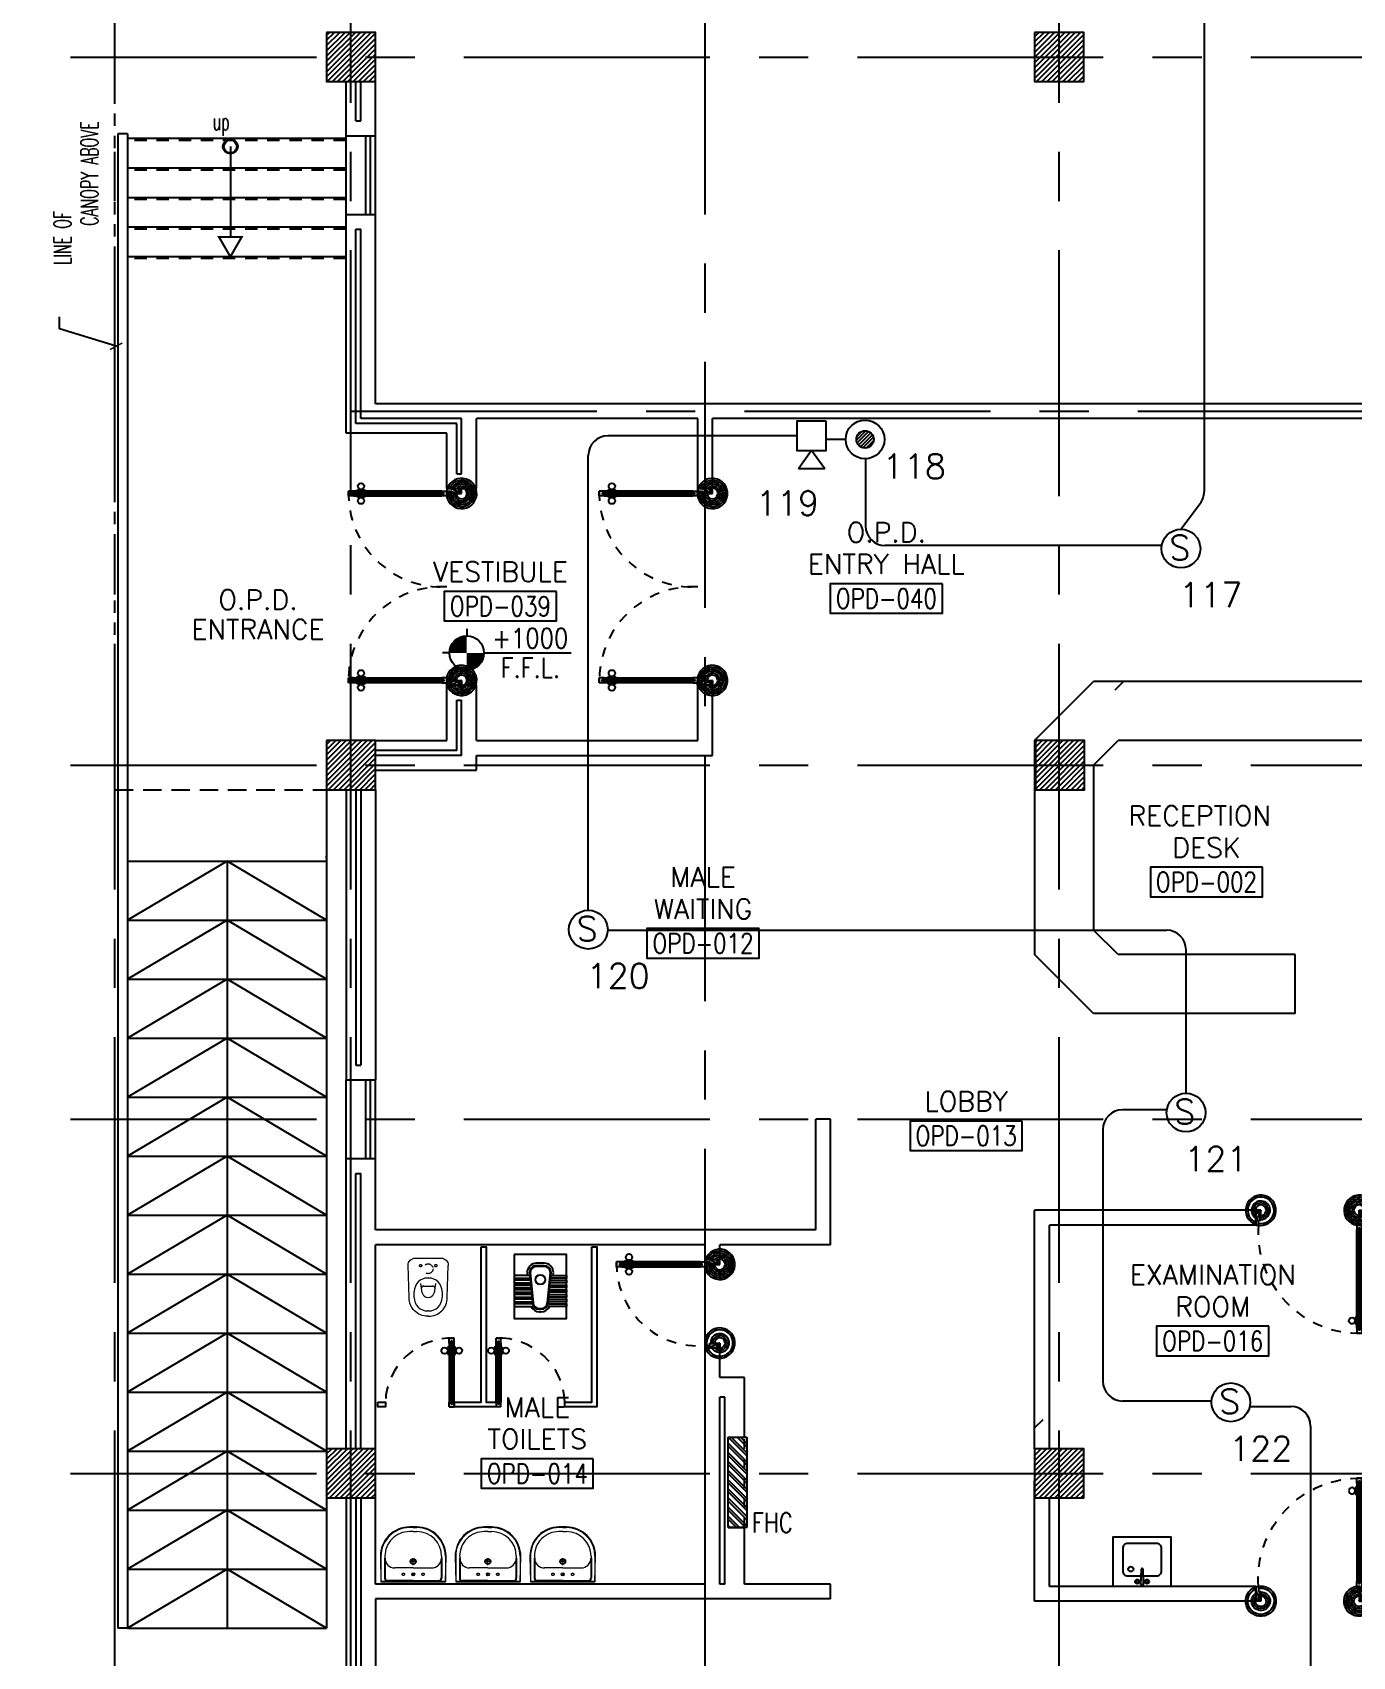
# Model space of a CAD drawing. Extents: x -0.4 to 91.7, y -13.9 to 77.4.
# Drawn here: x 7.96 to 21.38, y 10.39 to 26.9 of the extents above; entities that cross this region are included whole.
import ezdxf
from ezdxf.enums import TextEntityAlignment as Align

# ---------------------------------------------------------------- set-up
doc = ezdxf.new("R2010")
doc.units = 0
doc.header["$MEASUREMENT"] = 0
doc.header["$PDMODE"] = 3
doc.header["$PDSIZE"] = 0.1
for name, pattern in [('CENTERX2', [4, 2.5, -0.5, 0.5, -0.5]), ('DASHED', [0.75, 0.5, -0.25]), ('HIDDEN', [0.375, 0.25, -0.125]), ('HIDDEN2', [0.1875, 0.125, -0.0625])]:
    doc.linetypes.add(name, pattern=pattern)
doc.layers.get('0').update_dxf_attribs({"color": 11, "linetype": 'CONTINUOUS'})
doc.layers.get('DEFPOINTS').update_dxf_attribs({"color": 11, "linetype": 'CONTINUOUS'})
for name, color, linetype in [('A-JEERI', 11, 'CONTINUOUS'), ('AX-DIM', 11, 'CONTINUOUS'), ('AXES', 11, 'CENTERX2'), ('CANOPY-LN', 11, 'CONTINUOUS'), ('COL', 11, 'CONTINUOUS'), ('COUNTER', 11, 'CONTINUOUS'), ('DOOR', 11, 'CONTINUOUS'), ('E-FIRE', 4, 'CONTINUOUS'), ('E-WIRE', 4, 'CONTINUOUS'), ('FHC', 11, 'CONTINUOUS'), ('FIX', 11, 'CONTINUOUS'), ('Handrail', 11, 'CONTINUOUS'), ('HAT', 11, 'CONTINUOUS'), ('INSUL', 11, 'CONTINUOUS'), ('LEV-PL', 11, 'CONTINUOUS'), ('ME-FIX', 11, 'CONTINUOUS'), ('PART', 11, 'CONTINUOUS'), ('Ramb', 11, 'CONTINUOUS'), ('RM-BOX', 11, 'CONTINUOUS'), ('RM-NAME', 11, 'CONTINUOUS'), ('RM-NO', 11, 'CONTINUOUS'), ('STR', 11, 'CONTINUOUS'), ('WALL', 11, 'CONTINUOUS'), ('WIN', 11, 'CONTINUOUS')]:
    doc.layers.add(name, color=color, linetype=linetype)
doc.styles.add('ROMANS', font='ROMANS.shx', dxfattribs={"width": 0.6})
doc.styles.add('S', font='ROMANS.SHX')
doc.dimstyles.new('STANDARD in', dxfattribs={"dimtxt": 0.2, "dimasz": 0.1, "dimexe": 0.07, "dimexo": 0.05, "dimgap": 0.1, "dimtad": 1, "dimdec": 0, "dimlfac": 1000, "dimzin": 0, "dimdsep": 46, "dimtxsty": 'ROMANS', "dimblk": 'ARCHTICK', "dimcen": 0.05, "dimdle": 0.05, "dimclrd": 7, "dimclre": 7, "dimclrt": 2, "dimadec": 0, "dimazin": 0, "dimtfac": 1, "dimtdec": 0, "dimtmove": 2, "dimatfit": 3, "dimldrblk": 'ARCHTICK', "dimfxl": 0, "dimtolj": 1, "dimtzin": 0, "dimarcsym": 0})

# ---------------------------------------------------------------- blocks, each defined once
blk = doc.blocks.new('_ARCHTICK')
at = {"color": 0, "linetype": 'ByBlock', "const_width": 0.15}
blk.add_lwpolyline([(-0.5, -0.5), (0.5, 0.5)], dxfattribs=at)
blk = doc.blocks.new('*D178')
at = {"layer": 'AX-DIM', "color": 7, "lineweight": -2}
for p, q in [((10.901, 64.12), (0.98, 64.12)), ((1.05, 4.75), (1.05, 64.17)), ((10.901, 4.8), (0.98, 4.8))]:
    blk.add_line(p, q, dxfattribs=at)
at = {"layer": 'DEFPOINTS', "color": 0}
for p in [(1.05, 64.12), (10.951, 64.12), (10.951, 4.8)]:
    blk.add_point(p, dxfattribs=at)
at = {"layer": 'AX-DIM', "color": 7, "lineweight": -2, "xscale": 0.1, "yscale": 0.1, "zscale": 0.1}
for p, rotation in [((1.05, 64.12), 90), ((1.05, 4.8), 270)]:
    blk.add_blockref('_ARCHTICK', p, dxfattribs=dict(at, rotation=rotation))
at = {"layer": 'AX-DIM', "color": 2, "insert": (0.85, 34.46), "char_height": 0.2, "attachment_point": 5, "rotation": 90, "style": 'ROMANS'}
blk.add_mtext('\\A1;59320', dxfattribs=at)
blk = doc.blocks.new('A$C74DC60CF')
at = {"layer": 'DOOR', "color": 0, "linetype": 'ByBlock'}
for p, q in [((74, 1078), (74, 1168)), ((81, 1168), (74, 1168)), ((81, 1200), (81, 1250)), ((131, 1250), (81, 1250)), ((81, 1250), (131, 1250)), ((81, 1200), (98, 1200)), ((98, 1200), (98, 1220)), ((98, 1220), (114, 1220)), ((114, 1200), (114, 1220)), ((114, 1200), (131, 1200)), ((131, 1200), (131, 1250)), ((131, 1168), (138, 1168)), ((138, 1078), (138, 1168)), ((65, 1155), (65, 1090)), ((74, 1155), (65, 1155)), ((74, 1090), (65, 1090)), ((74, 1155), (74, 1090)), ((81, 1078), (74, 1078)), ((131, 1078), (138, 1078)), ((138, 1155), (138, 1090)), ((138, 1155), (147, 1155)), ((138, 1090), (147, 1090)), ((147, 1155), (147, 1090)), ((98, 200), (81, 200)), ((81, 200), (81, 150)), ((98, 180), (98, 200)), ((114, 180), (98, 180)), ((131, 200), (114, 200)), ((114, 200), (114, 180)), ((131, 150), (131, 200)), ((56, 150), (56, 0)), ((56, 150), (81, 150)), ((106, 0), (56, 0)), ((131, 150), (81, 150)), ((81, 150), (81, 100)), ((81, 100), (106, 100)), ((106, 100), (106, 0)), ((1131, 100), (1106, 100)), ((1106, 100), (1106, 0)), ((1131, 150), (1131, 100)), ((1156, 150), (1131, 150)), ((1156, 150), (1156, 0)), ((1156, 0), (1156, 150)), ((1106, 0), (1156, 0))]:
    blk.add_line(p, q, dxfattribs=at)
at = {"layer": 'DOOR', "linetype": 'ByBlock'}
for p, q in [((81, 200), (81, 1200)), ((98, 200), (98, 1200)), ((114, 200), (114, 1200)), ((131, 1200), (131, 200))]:
    blk.add_line(p, q, dxfattribs=at)
at = {"layer": 'DOOR', "color": 9, "linetype": 'ByBlock'}
for p, q in [((106, 0), (56, 114)), ((106, 0), (56, 40)), ((106, 0), (93, 100)), ((1106, 0), (1156, 114)), ((1106, 0), (1119, 100)), ((1106, 0), (1156, 40))]:
    blk.add_line(p, q, dxfattribs=at)
at = {"layer": 'DOOR', "color": 0, "linetype": 'ByBlock'}
for centre in [(32, 1123), (179, 1123)]:
    blk.add_circle(centre, 32.4, dxfattribs=at)
at = {"layer": 'DOOR', "linetype": 'HIDDEN', "ltscale": 0.5}
blk.add_arc((106, 223), 1028, 355.9414, 91.3941, dxfattribs=at)
at = {"layer": 'DOOR', "color": 9, "linetype": 'ByBlock'}
for centre, radius, start, end in [((106, 0), 154, 103.7142, 108.8947), ((106, 0), 134, 100.72, 111.8402), ((106, 0), 114, 102.6226, 115.9162), ((106, 0), 94.4, 90, 121.9818), ((106, 0), 74.4, 90, 132.2236), ((106, 0), 54.4, 90, 156.7926), ((106, 0), 34.4, 90, 180), ((106, 0), 14.4, 90, 180), ((1106, 0), 94.4, 58.0182, 90), ((1106, 0), 74.4, 47.7764, 90), ((1106, 0), 54.4, 23.2074, 90), ((1106, 0), 34.4, 0, 90), ((1106, 0), 14.4, 0, 90), ((1106, 0), 134, 68.1598, 79.28), ((1106, 0), 154, 71.1053, 76.2858)]:
    blk.add_arc(centre, radius, start, end, dxfattribs=at)
blk = doc.blocks.new('A$C010A25D0')
at = {"layer": 'DOOR', "color": 0, "linetype": 'ByBlock'}
for p, q in [((0, 2031), (0, 1981)), ((0, 1981), (0, 2031)), ((50, 2031), (0, 2031)), ((30, 2014), (30, 1998)), ((50, 2014), (30, 2014)), ((50, 1998), (30, 1998)), ((50, 2031), (50, 2014)), ((50, 1998), (50, 1981)), ((83, 2031), (83, 2038)), ((173, 2038), (83, 2038)), ((95, 2038), (95, 2047)), ((95, 2047), (160, 2047)), ((95, 2038), (160, 2038)), ((160, 2038), (160, 2047)), ((173, 2031), (173, 2038)), ((950, 2014), (950, 2031)), ((950, 2031), (1000, 2031)), ((970, 2014), (950, 2014)), ((950, 1981), (950, 1998)), ((950, 1998), (970, 1998)), ((970, 1998), (970, 2014)), ((1000, 2056), (1000, 2031)), ((1000, 2056), (1150, 2056)), ((1000, 1981), (1000, 2031)), ((1000, 2031), (1050, 2031)), ((1050, 2031), (1050, 2006)), ((1050, 2006), (1150, 2006)), ((1150, 2006), (1150, 2056)), ((50, 1981), (0, 1981)), ((83, 1981), (83, 1974)), ((173, 1974), (83, 1974)), ((95, 1974), (95, 1965)), ((95, 1974), (160, 1974)), ((95, 1965), (160, 1965)), ((160, 1974), (160, 1965)), ((173, 1981), (173, 1974)), ((1000, 1981), (950, 1981)), ((50, 131), (0, 131)), ((0, 131), (0, 81)), ((0, 81), (0, 131)), ((50, 81), (0, 81)), ((50, 114), (30, 114)), ((30, 98), (30, 114)), ((50, 98), (30, 98)), ((50, 114), (50, 131)), ((50, 81), (50, 98)), ((173, 138), (83, 138)), ((83, 131), (83, 138)), ((83, 81), (83, 74)), ((173, 74), (83, 74)), ((95, 147), (160, 147)), ((95, 138), (95, 147)), ((95, 138), (160, 138)), ((95, 74), (160, 74)), ((95, 74), (95, 65)), ((95, 65), (160, 65)), ((160, 138), (160, 147)), ((160, 74), (160, 65)), ((173, 131), (173, 138)), ((173, 81), (173, 74)), ((1000, 131), (950, 131)), ((950, 131), (950, 114)), ((950, 114), (970, 114)), ((970, 98), (950, 98)), ((950, 98), (950, 81)), ((950, 81), (1000, 81)), ((970, 114), (970, 98)), ((1000, 131), (1000, 81)), ((1000, 56), (1000, 81)), ((1000, 81), (1050, 81)), ((1000, 56), (1150, 56)), ((1050, 81), (1050, 106)), ((1050, 106), (1150, 106)), ((1150, 106), (1150, 56))]:
    blk.add_line(p, q, dxfattribs=at)
at = {"layer": 'DOOR', "linetype": 'ByBlock'}
for p, q in [((950, 2031), (50, 2031)), ((950, 2014), (50, 2014)), ((950, 1998), (50, 1998)), ((50, 1981), (950, 1981)), ((50, 131), (950, 131)), ((950, 114), (50, 114)), ((950, 98), (50, 98)), ((950, 81), (50, 81)), ((1150, 56), (1000, 56))]:
    blk.add_line(p, q, dxfattribs=at)
at = {"layer": 'DOOR', "color": 9, "linetype": 'ByBlock'}
for p, q in [((1150, 2006), (1037, 2056)), ((1150, 2006), (1050, 2019)), ((1150, 2006), (1110, 2056)), ((1150, 106), (1037, 56)), ((1150, 106), (1050, 93)), ((1150, 106), (1110, 56))]:
    blk.add_line(p, q, dxfattribs=at)
at = {"layer": 'DOOR', "color": 0, "linetype": 'ByBlock'}
for centre in [(128, 2079), (128, 1932), (128, 179), (128, 32)]:
    blk.add_circle(centre, 32.4, dxfattribs=at)
at = {"layer": 'DOOR', "linetype": 'HIDDEN', "ltscale": 0.5}
for centre, start, end in [((951, 2006), 178.494, 272.9568), ((951, 106), 87.0432, 181.506)]:
    blk.add_arc(centre, 951, start, end, dxfattribs=at)
at = {"layer": 'DOOR', "color": 9, "linetype": 'ByBlock'}
for centre, radius, start, end in [((1150, 2006), 154, 161.1053, 166.2858), ((1150, 2006), 134, 158.1598, 169.28), ((1150, 2006), 114, 154.0838, 167.3774), ((1150, 2006), 94.4, 148.0182, 180), ((1150, 2006), 74.4, 137.7764, 180), ((1150, 2006), 54.4, 113.2074, 180), ((1150, 2006), 34.4, 90, 180), ((1150, 2006), 14.4, 90, 180), ((1150, 106), 154, 193.7142, 198.8947), ((1150, 106), 134, 190.72, 201.8402), ((1150, 106), 114, 192.6226, 205.9162), ((1150, 106), 94.4, 180, 211.9818), ((1150, 106), 74.4, 180, 222.2236), ((1150, 106), 54.4, 180, 246.7926), ((1150, 106), 34.4, 180, 270), ((1150, 106), 14.4, 180, 270)]:
    blk.add_arc(centre, radius, start, end, dxfattribs=at)
at = {"layer": 'WALL'}
blk.add_line((1000, 56), (1150, 56), dxfattribs=at)
blk = doc.blocks.new('RM1')
at = {"layer": 'RM-BOX'}
blk.add_lwpolyline([(570, -200), (-570, -200), (-570, -500), (570, -500)], close=True, dxfattribs=at)
at = {"layer": 'RM-NAME', "style": 'ROMANS'}
for tag, p in [('ROOMNAME1', (0, 324)), ('ROOMNAME2', (0, 0))]:
    blk.add_attdef(tag, text='', height=200, dxfattribs=at).set_placement(p, align=Align.MIDDLE)
at = {"layer": 'RM-NO', "style": 'ROMANS', "width": 0.8}
blk.add_attdef('ROOMNO', text='', height=200, dxfattribs=at).set_placement((0, -350), align=Align.MIDDLE)
blk = doc.blocks.new('WC')
at = {"layer": 'FIX', "lineweight": 20}
for p, q in [((339, 5), (339, -5)), ((395, 76), (490, 60)), ((475, 141), (538, 141)), ((534, 24), (540, 0)), ((540, 0), (534, -24)), ((674, 5), (674, -5)), ((490, -60), (395, -76)), ((538, -141), (475, -141)), ((213, -204), (210, -204))]:
    blk.add_line(p, q, dxfattribs=at)
at = {"layer": 'FIX', "linetype": 'Continuous', "lineweight": 20}
blk.add_line((420, -47), (420, 45), dxfattribs=at)
at = {"layer": 'FIX', "lineweight": 20}
for points in [[(210, -204, -0.414214), (137, -131), (137, 0), (137, 131, -0.414214), (210, 204)], [(727, -5), (727, 5, 0.414214), (538, 194), (210, 204)], [(727, 5), (727, -5, -0.414214), (538, -194), (210, -204)]]:
    blk.add_lwpolyline(points, format="xyb", dxfattribs=at)
at = {"layer": 'FIX', "linetype": 'HIDDEN2', "lineweight": 20, "ltscale": 0.3}
blk.add_circle((245, 0), 49.8, dxfattribs=at)
at = {"layer": 'FIX', "linetype": 'HIDDEN', "lineweight": 20, "ltscale": 0.05}
for centre in [(213, 78), (213, -77)]:
    blk.add_circle(centre, 11.6, dxfattribs=at)
at = {"layer": 'FIX', "lineweight": 20}
for centre, radius, start, end in [((475, 5), 136, 90, 180), ((464, -18), 82, 51.0758, 71.504), ((473, -7), 68.2, 27.1532, 51.0758), ((538, 5), 136, 360, 90), ((475, -5), 136, 180, 270), ((464, 18), 82, 288.496, 308.9242), ((473, 7), 68.2, 308.9242, 332.8468), ((538, -5), 136, 270, 0)]:
    blk.add_arc(centre, radius, start, end, dxfattribs=at)
at = {"layer": 'FIX', "linetype": 'Continuous', "lineweight": 20}
for centre, start, end in [((443, 46), 88.3879, 182.3338), ((442, -46), 177.6662, 271.6121)]:
    blk.add_arc(centre, 22.3, start, end, dxfattribs=at)
blk = doc.blocks.new('*X97')
at = {"color": 0}
for p, q in [((24139, 17881), (24619, 18361)), ((24139, 17934), (24566, 18361)), ((24139, 17987), (24513, 18361)), ((24139, 18040), (24460, 18361)), ((24139, 18093), (24407, 18361)), ((24139, 18146), (24354, 18361)), ((24139, 18200), (24301, 18361)), ((24139, 18253), (24248, 18361)), ((24139, 18306), (24195, 18361)), ((24139, 18359), (24142, 18361)), ((24172, 17861), (24639, 18328)), ((24225, 17861), (24639, 18275)), ((24278, 17861), (24639, 18222)), ((24331, 17861), (24639, 18169)), ((24384, 17861), (24639, 18116)), ((24437, 17861), (24639, 18063)), ((24490, 17861), (24639, 18010)), ((24543, 17861), (24639, 17957)), ((24596, 17861), (24639, 17904))]:
    blk.add_line(p, q, dxfattribs=at)
blk = doc.blocks.new('AWC')
at = {"layer": 'FIX'}
for p, q in [((-726, 265), (-726, 66)), ((-700, 265), (-726, 265)), ((-700, 79), (-700, 265)), ((-678, 265), (-678, 82)), ((-652, 265), (-678, 265)), ((-652, 84), (-652, 265)), ((-630, 265), (-630, 86)), ((-604, 265), (-630, 265)), ((-604, 89), (-604, 265)), ((-582, 265), (-582, 91)), ((-556, 265), (-582, 265)), ((-556, 93), (-556, 265)), ((-534, 265), (-534, 95)), ((-508, 265), (-534, 265)), ((-508, 98), (-508, 265)), ((-486, 265), (-486, 100)), ((-460, 265), (-486, 265)), ((-460, 102), (-460, 265)), ((-438, 265), (-438, 104)), ((-412, 265), (-438, 265)), ((-412, 106), (-412, 265)), ((-825, 0), (-825, 0)), ((-780, 7), (-780, -7)), ((-755, 7), (-755, -7)), ((-748, 7), (-748, -7)), ((-382, 109), (-687, 81)), ((-384, 134), (-412, 131)), ((-312, -39), (-312, 39)), ((-287, -39), (-287, 39)), ((-726, -265), (-726, -66)), ((-700, -79), (-700, -265)), ((-687, -81), (-382, -109)), ((-678, -265), (-678, -82)), ((-652, -84), (-652, -265)), ((-630, -265), (-630, -86)), ((-604, -89), (-604, -265)), ((-582, -265), (-582, -91)), ((-556, -93), (-556, -265)), ((-534, -265), (-534, -95)), ((-508, -98), (-508, -265)), ((-486, -265), (-486, -100)), ((-460, -102), (-460, -265)), ((-438, -265), (-438, -104)), ((-412, -106), (-412, -265)), ((-412, -131), (-384, -134)), ((-700, -265), (-726, -265)), ((-652, -265), (-678, -265)), ((-604, -265), (-630, -265)), ((-556, -265), (-582, -265)), ((-508, -265), (-534, -265)), ((-460, -265), (-486, -265)), ((-412, -265), (-438, -265))]:
    blk.add_line(p, q, dxfattribs=at)
at = {"layer": 'FIX', "color": 32}
for p, q in [((-381, 102), (-686, 74)), ((-319, -39), (-319, 39)), ((-686, -74), (-381, -102))]:
    blk.add_line(p, q, dxfattribs=at)
at = {"layer": 'FIX'}
blk.add_lwpolyline([(-198, 265), (-848, 265), (-848, -265), (-198, -265)], close=True, dxfattribs=at)
at = {"layer": 'FIX', "color": 32}
blk.add_circle((-454, 0), 50, dxfattribs=at)
at = {"layer": 'FIX'}
for centre, radius, start, end in [((-680, 7), 100, 117.0426, 180), ((-680, 7), 75, 95.2114, 180), ((-382, 39), 95, 0, 90.1311), ((-382, 39), 70, 0, 90.1311), ((-680, -7), 100, 180, 242.9574), ((-680, -7), 75, 180, 264.7886), ((-382, -39), 95, 270, 0), ((-382, -39), 70, 270, 0)]:
    blk.add_arc(centre, radius, start, end, dxfattribs=at)
at = {"layer": 'FIX', "color": 32}
for centre, radius, start, end in [((-680, 7), 68, 95.2114, 180), ((-382, 39), 63, 0, 90.1311), ((-680, -7), 68, 180, 264.7886), ((-382, -39), 63, 270, 0)]:
    blk.add_arc(centre, radius, start, end, dxfattribs=at)
blk = doc.blocks.new('COL50')
at = {"layer": 'COL'}
blk.add_lwpolyline([(-250, 250), (-250, -250), (250, -250), (250, 250)], close=True, dxfattribs=at)
blk = doc.blocks.new('LEV1')
at = {"layer": 'LEV-PL'}
for p, q in [((0, 245), (0, 175)), ((-175, 0), (-245, 0)), ((175, 0), (1061, 0)), ((0, -175), (0, -245))]:
    blk.add_line(p, q, dxfattribs=at)
at = {"layer": 'LEV-PL', "const_width": 175}
for points in [[(-88, 0, -0.414214), (0, 88, -1)], [(88, 0, -0.414214), (0, -88, -1)]]:
    blk.add_lwpolyline(points, format="xyb", dxfattribs=at)
at = {"layer": 'LEV-PL'}
blk.add_circle((0, 0), 175, dxfattribs=at)
at = {"layer": 'LEV-PL', "color": 4, "style": 'S', "width": 0.85}
for tag, p in [('+0000', (646, 50)), ('F.F.L.', (646, -250))]:
    blk.add_attdef(tag, text='', height=200, dxfattribs=at).set_placement(p, align=Align.CENTER)
blk = doc.blocks.new('*X98')
at = {"color": 0}
for p, q in [((24139, 25094), (24606, 25561)), ((24139, 25147), (24553, 25561)), ((24139, 25200), (24500, 25561)), ((24139, 25253), (24447, 25561)), ((24139, 25306), (24394, 25561)), ((24139, 25359), (24341, 25561)), ((24139, 25412), (24288, 25561)), ((24139, 25465), (24235, 25561)), ((24139, 25518), (24182, 25561)), ((24159, 25061), (24639, 25541)), ((24212, 25061), (24639, 25488)), ((24266, 25061), (24639, 25435)), ((24319, 25061), (24639, 25382)), ((24372, 25061), (24639, 25329)), ((24425, 25061), (24639, 25276)), ((24478, 25061), (24639, 25223)), ((24531, 25061), (24639, 25170)), ((24584, 25061), (24639, 25117)), ((24637, 25061), (24639, 25063))]:
    blk.add_line(p, q, dxfattribs=at)
blk = doc.blocks.new('*X96')
at = {"color": 0}
for p, q in [((31339, 17869), (31831, 18361)), ((31339, 17922), (31778, 18361)), ((31339, 17975), (31725, 18361)), ((31339, 18028), (31672, 18361)), ((31339, 18081), (31619, 18361)), ((31339, 18134), (31566, 18361)), ((31339, 18187), (31513, 18361)), ((31339, 18240), (31460, 18361)), ((31339, 18293), (31407, 18361)), ((31339, 18346), (31354, 18361)), ((31384, 17861), (31839, 18316)), ((31437, 17861), (31839, 18263)), ((31490, 17861), (31839, 18210)), ((31544, 17861), (31839, 18157)), ((31597, 17861), (31839, 18104)), ((31650, 17861), (31839, 18051)), ((31703, 17861), (31839, 17998)), ((31756, 17861), (31839, 17945)), ((31809, 17861), (31839, 17892))]:
    blk.add_line(p, q, dxfattribs=at)
blk = doc.blocks.new('*X92')
at = {"color": 0}
for p, q in [((38539, 25069), (39031, 25561)), ((38539, 25122), (38978, 25561)), ((38539, 25175), (38925, 25561)), ((38539, 25228), (38872, 25561)), ((38539, 25281), (38819, 25561)), ((38539, 25334), (38766, 25561)), ((38539, 25387), (38713, 25561)), ((38539, 25440), (38660, 25561)), ((38539, 25493), (38607, 25561)), ((38539, 25546), (38554, 25561)), ((38584, 25061), (39039, 25516)), ((38637, 25061), (39039, 25463)), ((38690, 25061), (39039, 25410)), ((38744, 25061), (39039, 25357)), ((38797, 25061), (39039, 25304)), ((38850, 25061), (39039, 25251)), ((38903, 25061), (39039, 25198)), ((38956, 25061), (39039, 25145)), ((39009, 25061), (39039, 25092))]:
    blk.add_line(p, q, dxfattribs=at)
blk = doc.blocks.new('*X99')
at = {"color": 0}
for p, q in [((24139, 32306), (24594, 32761)), ((24139, 32359), (24541, 32761)), ((24139, 32412), (24488, 32761)), ((24139, 32465), (24435, 32761)), ((24139, 32518), (24382, 32761)), ((24139, 32571), (24329, 32761)), ((24139, 32625), (24276, 32761)), ((24139, 32678), (24223, 32761)), ((24139, 32731), (24170, 32761)), ((24147, 32261), (24639, 32753)), ((24200, 32261), (24639, 32700)), ((24253, 32261), (24639, 32647)), ((24306, 32261), (24639, 32594)), ((24359, 32261), (24639, 32541)), ((24412, 32261), (24639, 32488)), ((24465, 32261), (24639, 32435)), ((24518, 32261), (24639, 32382)), ((24571, 32261), (24639, 32329)), ((24624, 32261), (24639, 32276))]:
    blk.add_line(p, q, dxfattribs=at)
blk = doc.blocks.new('*X95')
at = {"color": 0}
for p, q in [((31339, 32294), (31806, 32761)), ((31339, 32347), (31753, 32761)), ((31339, 32400), (31700, 32761)), ((31339, 32453), (31647, 32761)), ((31339, 32506), (31594, 32761)), ((31339, 32559), (31541, 32761)), ((31339, 32612), (31488, 32761)), ((31339, 32665), (31435, 32761)), ((31339, 32718), (31382, 32761)), ((31359, 32261), (31839, 32741)), ((31412, 32261), (31839, 32688)), ((31466, 32261), (31839, 32635)), ((31519, 32261), (31839, 32582)), ((31572, 32261), (31839, 32529)), ((31625, 32261), (31839, 32476)), ((31678, 32261), (31839, 32423)), ((31731, 32261), (31839, 32370)), ((31784, 32261), (31839, 32317)), ((31837, 32261), (31839, 32263))]:
    blk.add_line(p, q, dxfattribs=at)
blk = doc.blocks.new('LAV-003')
at = {"layer": 'FIX', "linetype": 'ByBlock'}
blk.add_line((-328, -25), (328, -25), dxfattribs=at)
at = {"layer": 'FIX', "linetype": 'Continuous', "lineweight": 20}
for p, q in [((-328, -285), (-328, -25)), ((0, -165), (-187, -165)), ((0, -165), (187, -165)), ((328, -285), (328, -25)), ((-288, -285), (-288, -265)), ((287, -285), (287, -265)), ((0, -535), (-38, -535)), ((0, -575), (-38, -575)), ((0, -535), (38, -535)), ((0, -575), (38, -575))]:
    blk.add_line(p, q, dxfattribs=at)
at = {"layer": 'FIX', "linetype": 'ByBlock', "ltscale": 0.3}
for p, q in [((-288, -265), (-288, -60)), ((0, -35), (-262, -35)), ((0, -35), (262, -35)), ((287, -265), (287, -60))]:
    blk.add_line(p, q, dxfattribs=at)
at = {"layer": 'FIX', "lineweight": 20}
for p, q in [((-16, -101), (15, -101)), ((0, -85), (0, -116))]:
    blk.add_line(p, q, dxfattribs=at)
at = {"layer": 'FIX', "linetype": 'DASHED', "lineweight": 20, "ltscale": 0.04}
for p, q in [((-36, -230), (37, -230)), ((0, -194), (0, -266))]:
    blk.add_line(p, q, dxfattribs=at)
at = {"layer": 'FIX', "linetype": 'Continuous', "lineweight": 20}
blk.add_lwpolyline([(295, -25), (0, -25), (-328, -25), (-334, -285, 0.414214), (-38, -582), (0, -582), (38, -582, 0.414214), (334, -285), (328, -25), (0, -25)], format="xyb", dxfattribs=at)
at = {"layer": 'FIX', "linetype": 'HIDDEN', "lineweight": 20, "ltscale": 0.05}
for centre in [(-100, -101), (100, -101)]:
    blk.add_circle(centre, 12.4, dxfattribs=at)
at = {"layer": 'FIX', "lineweight": 20}
for centre, radius in [((0, -101), 15.5), ((0, -230), 29.5), ((0, -230), 22.5)]:
    blk.add_circle(centre, radius, dxfattribs=at)
at = {"layer": 'FIX', "linetype": 'ByBlock', "ltscale": 0.3}
for centre, start, end in [((-262, -60), 90, 180), ((262, -60), 0, 90)]:
    blk.add_arc(centre, 25, start, end, dxfattribs=at)
at = {"layer": 'FIX', "linetype": 'Continuous', "lineweight": 20}
for centre, radius, start, end in [((-187, -265), 100, 90, 180), ((187, -265), 100, 0, 90), ((-38, -285), 290, 180, 270), ((-38, -285), 250, 180, 270), ((38, -285), 290, 270, 0), ((38, -285), 250, 270, 0)]:
    blk.add_arc(centre, radius, start, end, dxfattribs=at)
blk = doc.blocks.new('DOOR90')
at = {"layer": 'DOOR', "color": 7, "linetype": 'ByBlock'}
for p, q in [((-150, 0), (0, 0)), ((-150, 0), (-150, -25)), ((0, -50), (-114, 0)), ((0, -50), (-40, 0)), ((0, -50), (0, 0)), ((-1000, -25), (-1050, -25)), ((-1050, -75), (-1050, -25)), ((-1050, -25), (-1050, -75)), ((-1000, -75), (-1050, -75)), ((-1000, -42), (-1020, -42)), ((-1020, -42), (-1020, -58)), ((-1000, -58), (-1020, -58)), ((-1000, -25), (-1000, -42)), ((-1000, -58), (-1000, -75)), ((-878, -18), (-968, -18)), ((-968, -25), (-968, -18)), ((-968, -75), (-968, -82)), ((-878, -82), (-968, -82)), ((-955, -9), (-890, -9)), ((-955, -18), (-955, -9)), ((-955, -18), (-890, -18)), ((-955, -82), (-890, -82)), ((-955, -82), (-955, -91)), ((-955, -91), (-890, -91)), ((-890, -18), (-890, -9)), ((-890, -82), (-890, -91)), ((-878, -25), (-878, -18)), ((-878, -75), (-878, -82)), ((-200, -25), (-150, -25)), ((-200, -42), (-200, -25)), ((-180, -42), (-200, -42)), ((-200, -58), (-180, -58)), ((-200, -75), (-200, -58)), ((-150, -75), (-200, -75)), ((-180, -58), (-180, -42)), ((-150, -25), (-100, -25)), ((-150, -75), (-150, -25)), ((-100, -25), (-100, -50)), ((0, -50), (-100, -37)), ((-100, -50), (0, -50)), ((-150, -875), (-100, -875)), ((-150, -900), (-150, -875)), ((-150, -900), (0, -900)), ((0, -900), (-150, -900)), ((0, -850), (-114, -900)), ((-100, -875), (-100, -850)), ((0, -850), (-100, -863)), ((-100, -850), (0, -850)), ((0, -850), (-40, -900)), ((0, -850), (0, -900))]:
    blk.add_line(p, q, dxfattribs=at)
at = {"layer": 'DOOR', "linetype": 'ByBlock'}
for p, q in [((-200, -25), (-1000, -25)), ((-200, -42), (-1000, -42)), ((-200, -58), (-1000, -58)), ((-1000, -75), (-200, -75))]:
    blk.add_line(p, q, dxfattribs=at)
at = {"layer": 'DOOR', "color": 7, "linetype": 'ByBlock'}
for centre in [(-923, 24), (-923, -124)]:
    blk.add_circle(centre, 32.4, dxfattribs=at)
for centre, radius, start, end in [((0, -50), 154, 161.1053, 166.2858), ((0, -50), 94.4, 148.0182, 180), ((0, -50), 134, 158.1598, 169.28), ((0, -50), 114, 154.0838, 167.3774), ((0, -50), 74.4, 137.7764, 180), ((0, -50), 54.4, 113.2074, 180), ((0, -50), 34.4, 90, 180), ((0, -50), 14.4, 90, 180), ((0, -850), 154, 193.7142, 198.8947), ((0, -850), 134, 190.72, 201.8402), ((0, -850), 94.4, 180, 211.9818), ((0, -850), 74.4, 180, 222.2236), ((0, -850), 54.4, 180, 246.7926), ((0, -850), 34.4, 180, 270), ((0, -850), 14.4, 180, 270)]:
    blk.add_arc(centre, radius, start, end, dxfattribs=at)
at = {"layer": 'DOOR', "linetype": 'HIDDEN', "ltscale": 0.5}
blk.add_arc((-222, -50), 828, 178.2701, 275.003, dxfattribs=at)
blk = doc.blocks.new('A$C180A3EE7')
at = {"layer": 'ME-FIX'}
blk.add_lwpolyline([(0.593, 0), (0.593, 0.5), (0, 0.5), (0, 0)], dxfattribs=at)
blk.add_lwpolyline([(0.309, 0.107), (0.443, 0.107, 0.414214), (0.493, 0.157), (0.493, 0.388, 0.414214), (0.443, 0.438), (0.15, 0.438, 0.414214), (0.1, 0.388), (0.1, 0.157, 0.414214), (0.15, 0.107), (0.284, 0.107)], format="xyb", dxfattribs=at)
blk.add_lwpolyline([(0.28, 0.019), (0.312, 0.019), (0.306, 0.174, 1), (0.286, 0.174)], format="xyb", close=True, dxfattribs=at)
for centre, radius in [((0.182, 0.177), 0.0255), ((0.247, 0.05), 0.0217), ((0.247, 0.05), 0.014), ((0.346, 0.05), 0.0217), ((0.346, 0.05), 0.014)]:
    blk.add_circle(centre, radius, dxfattribs=at)
blk = doc.blocks.new('S')
at = {"layer": 'E-FIRE'}
blk.add_circle((0, 0), 197, dxfattribs=at)
at = {"layer": 'E-FIRE', "color": 3, "style": 'ROMANS'}
blk.add_text('S', height=250, dxfattribs=at).set_placement((-119, -115))
blk = doc.blocks.new('ES')
at = {"layer": 'E-FIRE'}
blk.add_line((-135, 485), (134, 485), dxfattribs=at)
for points in [[(-135, 485), (0, 300)], [(0, 300), (0, 300), (134, 485)]]:
    blk.add_lwpolyline(points, dxfattribs=at)
blk.add_lwpolyline([(-150, 0), (150, 0), (150, 300), (-150, 300)], close=True, dxfattribs=at)
blk = doc.blocks.new('MCP')
at = {"color": 1}
for p, q in [((-88, -9), (9, 88)), ((-82, 33), (-33, 82)), ((-80, -36), (36, 80)), ((-66, -58), (58, 66)), ((-47, -74), (74, 47)), ((-23, -85), (85, 23)), ((10, -88), (88, -10))]:
    blk.add_line(p, q, dxfattribs=at)
at = {"layer": 'E-FIRE'}
blk.add_circle((0, 0), 197, dxfattribs=at)
at = {"layer": 'E-FIRE', "color": 4}
blk.add_circle((0, 0), 88.1, dxfattribs=at)

msp = doc.modelspace()

# ---------------------------------------------------------------- hatches: boundary and pattern name
at = {"layer": 'FHC', "linetype": 'ByBlock', "ltscale": 0.3}
h = msp.add_hatch(dxfattribs=at)
h.set_pattern_fill('ANSI32', color=11, scale=175, angle=-90, style=0)
h.set_pattern_definition([(315, (-16.01456, 244.81479), (0.046403882, 0.046403882), []), (315, (-16.01456, 244.783853), (0.046403882, 0.046403882), [])])
h.paths.add_polyline_path([(15.0364, 11.6986), (15.2264, 11.6986), (15.2264, 12.6186), (15.0364, 12.6186)])
h.paths.add_polyline_path([(14.6153, 12.8312), (15.0362, 12.8312), (15.0362, 12.5687), (14.6153, 12.5687)], flags=9)

# ---------------------------------------------------------------- linework, layer by layer
at = {"layer": 'AXES'}
for p, q in [((8.8014, -1.8143), (8.8014, 76.6632)), ((11.2014, -1.8143), (11.2014, 76.6632)), ((18.4014, -1.8143), (18.4014, 76.6632)), ((14.8014, 5.05), (14.8014, 63.87)), ((0.35, 26.65), (69.4414, 26.65)), ((11.2014, 23.05), (69.4414, 23.05)), ((0.35, 19.45), (69.4414, 19.45)), ((0.35, 15.85), (69.4414, 15.85)), ((0.35, 12.25), (69.4414, 12.25))]:
    msp.add_line(p, q, dxfattribs=at)
at = {"layer": 'CANOPY-LN', "linetype": 'HIDDEN2'}
msp.add_line((8.8014, 19.2), (8.8014, 26.9), dxfattribs=at)
at = {"layer": 'CANOPY-LN', "linetype": 'HIDDEN2', "ltscale": 1.5}
msp.add_line((8.8014, 19.2), (10.9514, 19.2), dxfattribs=at)
at = {"layer": 'COUNTER'}
for p, q in [((18.1514, 19.6999), (18.7514, 20.2999)), ((21.6414, 20.2999), (18.7514, 20.2999)), ((18.9714, 20.218), (19.0534, 20.2999)), ((18.1514, 19.6999), (18.1514, 17.5251)), ((18.7514, 19.4513), (19, 19.6999)), ((21.6414, 19.6999), (19, 19.6999)), ((18.7514, 19.4513), (18.7514, 17.7736)), ((19, 17.5251), (18.7514, 17.7736)), ((18.7514, 16.9251), (18.1514, 17.5251)), ((20.8014, 17.5251), (19, 17.5251)), ((20.7965, 17.5036), (20.8014, 17.5085)), ((20.8014, 16.9251), (20.8014, 17.5251)), ((20.8014, 16.9251), (18.7514, 16.9251)), ((18.1514, 12.7121), (18.2375, 12.7981))]:
    msp.add_line(p, q, dxfattribs=at)
at = {"layer": 'DOOR', "linetype": 'ByBlock'}
for p, q in [((12.1942, 13.4526), (12.1942, 13.5426)), ((12.2014, 13.5426), (12.1942, 13.5426)), ((12.2014, 13.575), (12.2014, 13.625)), ((12.2014, 13.625), (12.2514, 13.625)), ((12.2514, 13.625), (12.2014, 13.625)), ((12.2014, 13.575), (12.2014, 12.975)), ((12.2184, 13.575), (12.2014, 13.575)), ((12.2184, 13.575), (12.2184, 13.595)), ((12.2344, 13.595), (12.2184, 13.595)), ((12.2184, 12.975), (12.2184, 13.575)), ((12.2344, 13.575), (12.2344, 13.595)), ((12.2344, 12.975), (12.2344, 13.575)), ((12.2514, 13.575), (12.2344, 13.575)), ((12.2514, 13.575), (12.2514, 13.625)), ((12.2514, 12.975), (12.2514, 13.575)), ((12.2514, 13.5426), (12.2586, 13.5426)), ((12.2586, 13.4526), (12.2586, 13.5426)), ((12.6692, 13.4526), (12.6692, 13.5426)), ((12.6764, 13.5426), (12.6692, 13.5426)), ((12.6764, 13.575), (12.6764, 13.625)), ((12.7264, 13.625), (12.6764, 13.625)), ((12.6764, 13.625), (12.7264, 13.625)), ((12.6764, 12.975), (12.6764, 13.575)), ((12.6764, 13.575), (12.6934, 13.575)), ((12.6934, 13.575), (12.6934, 13.595)), ((12.6934, 13.595), (12.7094, 13.595)), ((12.6934, 12.975), (12.6934, 13.575)), ((12.7094, 13.575), (12.7094, 13.595)), ((12.7094, 12.975), (12.7094, 13.575)), ((12.7094, 13.575), (12.7264, 13.575)), ((12.7264, 13.575), (12.7264, 13.625)), ((12.7264, 13.575), (12.7264, 12.975)), ((12.7264, 13.5426), (12.7336, 13.5426)), ((12.7336, 13.4526), (12.7336, 13.5426)), ((12.1852, 13.53), (12.1852, 13.4652)), ((12.1942, 13.53), (12.1852, 13.53)), ((12.1942, 13.4652), (12.1852, 13.4652)), ((12.1942, 13.53), (12.1942, 13.4652)), ((12.2014, 13.4526), (12.1942, 13.4526)), ((12.2514, 13.4526), (12.2586, 13.4526)), ((12.2586, 13.53), (12.2586, 13.4652)), ((12.2586, 13.53), (12.2676, 13.53)), ((12.2586, 13.4652), (12.2676, 13.4652)), ((12.2676, 13.53), (12.2676, 13.4652)), ((12.6602, 13.53), (12.6602, 13.4652)), ((12.6692, 13.53), (12.6602, 13.53)), ((12.6692, 13.4652), (12.6602, 13.4652)), ((12.6692, 13.53), (12.6692, 13.4652)), ((12.6764, 13.4526), (12.6692, 13.4526)), ((12.7264, 13.4526), (12.7336, 13.4526)), ((12.7336, 13.53), (12.7336, 13.4652)), ((12.7336, 13.53), (12.7426, 13.53)), ((12.7336, 13.4652), (12.7426, 13.4652)), ((12.7426, 13.53), (12.7426, 13.4652)), ((12.2014, 12.925), (12.2014, 12.975)), ((12.2014, 12.975), (12.2184, 12.975)), ((12.2014, 12.925), (12.2514, 12.925)), ((12.2184, 12.975), (12.2184, 12.955)), ((12.2184, 12.955), (12.2344, 12.955)), ((12.2344, 12.955), (12.2344, 12.975)), ((12.2344, 12.975), (12.2514, 12.975)), ((12.6934, 12.975), (12.6764, 12.975)), ((12.7264, 12.925), (12.6764, 12.925)), ((12.6934, 12.955), (12.6934, 12.975)), ((12.7094, 12.955), (12.6934, 12.955)), ((12.7094, 12.975), (12.7094, 12.955)), ((12.7264, 12.975), (12.7094, 12.975)), ((12.7264, 12.925), (12.7264, 12.975))]:
    msp.add_line(p, q, dxfattribs=at)
at = {"layer": 'DOOR', "color": 0, "linetype": 'ByBlock'}
for p, q in [((12.2514, 12.975), (12.2514, 12.925)), ((12.6764, 12.975), (12.6764, 12.925))]:
    msp.add_line(p, q, dxfattribs=at)
at = {"layer": 'DOOR', "linetype": 'ByBlock'}
for centre in [(12.1529, 13.4976), (12.3, 13.4976), (12.6279, 13.4976), (12.775, 13.4976)]:
    msp.add_circle(centre, 0.0324, dxfattribs=at)
at = {"layer": 'DOOR', "linetype": 'HIDDEN', "ltscale": 0.5}
for centre, start, end in [((12.2264, 12.95), 87.8789, 177.8789), ((12.7014, 12.95), 2.1211, 92.1211)]:
    msp.add_arc(centre, 0.6755, start, end, dxfattribs=at)
at = {"layer": 'E-WIRE', "color": 4}
for p, q in [((19.875, 28.1923), (19.875, 22.2306)), ((15.7335, 22.7985), (13.8142, 22.7985)), ((16.2308, 22.7623), (16.0335, 22.7623)), ((13.6142, 17.9754), (13.6142, 22.5985)), ((16.4331, 22.5653), (16.4331, 21.8825)), ((19.4444, 21.6825), (16.6331, 21.6825)), ((13.8113, 17.7733), (19.4909, 17.7733)), ((19.6909, 16.1154), (19.6909, 17.5733)), ((19.496, 15.9476), (19.046, 15.9476)), ((18.846, 15.7476), (18.846, 13.1858)), ((19.9499, 12.9858), (19.046, 12.9858)), ((20.3392, 12.9308), (20.7571, 12.9308)), ((20.9571, 12.7308), (20.9571, 9.4981))]:
    msp.add_line(p, q, dxfattribs=at)
at = {"layer": 'E-WIRE'}
msp.add_line((19.6392, 21.8498), (19.8349, 22.1105), dxfattribs=at)
at = {"layer": 'E-WIRE', "color": 4}
for centre, start, end in [((13.8142, 22.5985), 90, 180), ((16.6331, 21.8825), 180, 270), ((19.4909, 17.5733), 0, 90), ((19.046, 15.7476), 90, 180), ((19.046, 13.1858), 180, 270), ((20.7571, 12.7308), 0, 90)]:
    msp.add_arc(centre, 0.2, start, end, dxfattribs=at)
at = {"layer": 'E-WIRE'}
msp.add_arc((19.675, 22.2306), 0.2, 323.0978, 0, dxfattribs=at)
at = {"layer": 'FHC', "linetype": 'ByBlock', "ltscale": 0.3}
for p, q in [((15.0364, 11.6986), (15.0364, 12.6186)), ((15.0364, 12.6186), (15.2264, 12.6186)), ((15.2264, 12.6186), (15.2264, 11.6986)), ((15.2264, 11.6986), (15.0364, 11.6986))]:
    msp.add_line(p, q, dxfattribs=at)
at = {"layer": 'FHC', "color": 250, "linetype": 'HIDDEN', "ltscale": 0.25}
msp.add_line((15.2014, 11.6988), (15.2014, 12.6184), dxfattribs=at)
at = {"layer": 'Handrail'}
for p, q in [((8.8305, 25.8711), (8.8305, 20.875)), ((8.9305, 25.8711), (8.8305, 25.8711)), ((8.9305, 25.8711), (8.9305, 20.875)), ((8.8305, 20.875), (8.8305, 10.675)), ((8.9305, 20.875), (8.9305, 10.675)), ((10.9514, 19.2), (10.9514, 10.675)), ((8.9305, 10.675), (8.8305, 10.675))]:
    msp.add_line(p, q, dxfattribs=at)
at = {"layer": 'INSUL'}
for p, q in [((11.2514, 26), (11.2514, 26.4)), ((11.3014, 26), (11.3014, 26.4)), ((11.2514, 26), (11.3014, 26)), ((11.2514, 24.9), (11.3014, 24.9)), ((11.2514, 22.925), (11.2514, 24.9)), ((11.3014, 22.975), (11.3014, 24.9)), ((12.3264, 22.975), (11.3014, 22.975)), ((12.3264, 22.4125), (12.3264, 22.975)), ((12.2764, 22.925), (11.2514, 22.925)), ((12.2764, 22.4125), (12.2764, 22.925)), ((12.2764, 22.4125), (12.3264, 22.4125)), ((12.2764, 20.1125), (12.3264, 20.1125)), ((12.2764, 19.6), (12.2764, 20.1125)), ((12.3264, 19.55), (12.3264, 20.1125)), ((12.2764, 19.6), (11.4514, 19.6)), ((12.3264, 19.55), (11.4514, 19.55)), ((11.2514, 19.2), (11.2514, 16.4)), ((11.3014, 19.2), (11.3014, 16.4)), ((11.2514, 16.4), (11.3014, 16.4)), ((11.2514, 12.5), (11.2514, 15.3)), ((11.2514, 15.3), (11.3014, 15.3)), ((11.3014, 12.5), (11.3014, 15.3)), ((11.2514, 12), (11.2514, 5.3)), ((11.3014, 12), (11.3014, 5.3))]:
    msp.add_line(p, q, dxfattribs=at)
at = {"layer": 'PART'}
msp.add_line((11.5514, 12.975), (11.5514, 12.925), dxfattribs=at)
for points in [[(12.5264, 14.552), (12.5764, 14.552), (12.5764, 12.975), (12.6764, 12.975), (12.6764, 12.925), (12.2514, 12.925), (12.2514, 12.975), (12.5264, 12.975)], [(13.6514, 14.552), (13.7014, 14.552), (13.7014, 12.925), (13.3764, 12.925), (13.3764, 12.975), (13.6514, 12.975)], [(11.4744, 12.975), (11.5514, 12.975), (11.5514, 12.925), (11.4744, 12.925)]]:
    msp.add_lwpolyline(points, close=True, dxfattribs=at)
at = {"layer": 'Ramb'}
for p, q in [((8.9314, 18.475), (10.9514, 18.475)), ((9.9414, 18.475), (8.9314, 17.875)), ((9.9414, 18.475), (9.9414, 10.675)), ((10.9514, 17.875), (9.9414, 18.475)), ((8.9314, 17.875), (10.9514, 17.875)), ((9.9414, 17.875), (8.9314, 17.275)), ((10.9514, 17.275), (9.9414, 17.875)), ((8.9314, 17.275), (10.9514, 17.275)), ((9.9414, 17.275), (8.9314, 16.675)), ((10.9514, 16.675), (9.9414, 17.275)), ((8.9314, 16.675), (10.9514, 16.675)), ((9.9414, 16.675), (8.9314, 16.075)), ((10.9514, 16.075), (9.9414, 16.675)), ((8.9314, 16.075), (10.9514, 16.075)), ((9.9414, 16.075), (8.9314, 15.475)), ((10.9514, 15.475), (9.9414, 16.075)), ((8.9314, 15.475), (10.9514, 15.475)), ((9.9414, 15.475), (8.9314, 14.875)), ((10.9514, 14.875), (9.9414, 15.475)), ((8.9314, 14.875), (10.9514, 14.875)), ((9.9414, 14.875), (8.9314, 14.275)), ((10.9514, 14.275), (9.9414, 14.875)), ((8.9314, 14.275), (10.9514, 14.275)), ((9.9414, 14.275), (8.9314, 13.675)), ((10.9514, 13.675), (9.9414, 14.275)), ((8.9314, 13.675), (10.9514, 13.675)), ((9.9414, 13.675), (8.9314, 13.075)), ((10.9514, 13.075), (9.9414, 13.675)), ((8.9314, 13.075), (10.9514, 13.075)), ((9.9414, 13.075), (8.9314, 12.475)), ((10.9514, 12.475), (9.9414, 13.075)), ((8.9314, 12.475), (10.9514, 12.475)), ((9.9414, 12.475), (8.9314, 11.875)), ((10.9514, 11.875), (9.9414, 12.475)), ((8.9314, 11.875), (10.9514, 11.875)), ((9.9414, 11.875), (8.9314, 11.275)), ((10.9514, 11.275), (9.9414, 11.875)), ((8.9314, 11.275), (10.9514, 11.275)), ((9.9414, 11.275), (8.9314, 10.675)), ((10.9514, 10.675), (9.9414, 11.275)), ((8.9314, 10.675), (10.9514, 10.675))]:
    msp.add_line(p, q, dxfattribs=at)
at = {"layer": 'STR'}
for p, q in [((11.1505, 25.8204), (8.9305, 25.8204)), ((9.9755, 25.7404), (9.9755, 24.8204)), ((11.1505, 25.5204), (8.9305, 25.5204)), ((11.1505, 25.2204), (8.9305, 25.2204)), ((11.1505, 24.9204), (8.9305, 24.9204)), ((11.1505, 24.6204), (8.9305, 24.6204)), ((10.9514, 18.5), (10.9514, 18.53))]:
    msp.add_line(p, q, dxfattribs=at)
at = {"layer": 'STR', "linetype": 'HIDDEN2'}
for p, q in [((11.1505, 25.8004), (8.9305, 25.8004)), ((11.1505, 25.5004), (8.9305, 25.5004)), ((11.1505, 25.2004), (8.9305, 25.2004)), ((11.1505, 24.9004), (8.9305, 24.9004)), ((11.1505, 24.6004), (8.9305, 24.6004))]:
    msp.add_line(p, q, dxfattribs=at)
at = {"layer": 'STR', "const_width": 0.0215}
msp.add_lwpolyline([(9.8601, 24.8204), (10.091, 24.8204), (9.9755, 24.6204)], close=True, dxfattribs=at)
at = {"layer": 'STR'}
for radius in [0.075, 0.065]:
    msp.add_circle((9.9755, 25.7404), radius, dxfattribs=at)
at = {"layer": 'WALL'}
for p, q in [((11.1514, 25.85), (11.1514, 26.4)), ((11.4514, 25.85), (11.4514, 26.4)), ((11.1514, 25.85), (11.4514, 25.85)), ((11.1514, 25.05), (11.4514, 25.05)), ((11.1514, 22.825), (11.1514, 25.05)), ((11.4514, 23.125), (11.4514, 25.05)), ((22.5264, 23.125), (11.4514, 23.125)), ((17.1186, 23.125), (16.0764, 23.125)), ((14.7264, 22.975), (12.4764, 22.975)), ((12.4764, 22.2625), (12.4764, 22.975)), ((14.7264, 22.975), (13.0764, 22.975)), ((14.7264, 22.2625), (14.7264, 22.975)), ((26.8764, 22.975), (14.8764, 22.975)), ((14.8764, 22.2625), (14.8764, 22.975)), ((12.1764, 22.825), (11.1514, 22.825)), ((12.1764, 22.2625), (12.1764, 22.825)), ((12.1764, 22.2625), (12.4764, 22.2625)), ((14.8764, 22.2625), (14.7264, 22.2625)), ((12.1764, 19.7), (12.1764, 20.2625)), ((12.1764, 20.2625), (12.4764, 20.2625)), ((12.4764, 19.7), (12.4764, 20.2625)), ((14.7264, 20.2625), (14.8764, 20.2625)), ((14.7264, 19.7), (14.7264, 20.2625)), ((14.8764, 19.55), (14.8764, 20.2625)), ((11.4514, 19.7), (12.1764, 19.7)), ((12.4764, 19.7), (14.7264, 19.7)), ((12.4764, 19.55), (14.8764, 19.55)), ((12.4764, 19.4), (12.4764, 19.55)), ((11.4514, 19.4), (12.4764, 19.4)), ((11.1514, 19.2), (11.1514, 16.25)), ((11.4514, 19.2), (11.4514, 16.25)), ((11.1514, 16.25), (11.4514, 16.25)), ((16.0764, 15.85), (15.9264, 15.85)), ((15.9264, 14.725), (15.9264, 15.85)), ((16.0764, 14.575), (16.0764, 15.85)), ((11.1514, 12.5), (11.1514, 15.45)), ((11.1514, 15.45), (11.4514, 15.45)), ((11.4514, 14.725), (11.4514, 15.45)), ((18.1514, 12.5), (18.1514, 14.9249)), ((20.4014, 14.9249), (18.1514, 14.9249)), ((20.4014, 14.775), (20.4014, 14.9249)), ((15.9264, 14.725), (11.4514, 14.725)), ((18.3014, 12.5), (18.3014, 14.775)), ((20.4014, 14.775), (18.3014, 14.775)), ((14.8014, 14.575), (11.4514, 14.575)), ((11.4514, 12.5), (11.4514, 14.575)), ((14.8014, 14.425), (14.8014, 14.575)), ((14.8014, 14.425), (14.8014, 14.575)), ((14.9514, 14.425), (14.9514, 14.575)), ((16.0764, 14.575), (14.9514, 14.575)), ((14.8014, 14.425), (14.9514, 14.425)), ((14.8014, 11.125), (14.8014, 13.525)), ((14.8014, 13.525), (14.9514, 13.525)), ((14.9514, 13.225), (14.9514, 13.525)), ((15.2014, 13.225), (14.9514, 13.225)), ((15.2014, 12.6186), (15.2014, 13.225)), ((14.9514, 11.125), (14.9514, 13.025)), ((15.0014, 13.025), (14.9514, 13.025)), ((15.0014, 11.125), (15.0014, 13.025)), ((15.0364, 12.6184), (15.2014, 12.6184)), ((18.1514, 10.95), (18.1514, 12.175)), ((11.1514, 12), (11.1514, 5.3)), ((11.4514, 11.125), (11.4514, 12)), ((18.3014, 11.1), (18.3014, 12)), ((15.0364, 11.6988), (15.2014, 11.6988)), ((15.2014, 11.125), (15.2014, 11.6986)), ((14.8014, 11.125), (11.4514, 11.125)), ((15.0014, 11.125), (14.9514, 11.125)), ((16.0764, 11.125), (15.2014, 11.125)), ((16.0764, 10.975), (16.0764, 11.125)), ((20.4014, 11.1), (18.3014, 11.1)), ((20.4014, 11.1), (20.4014, 10.95)), ((11.4514, 10.975), (11.4514, 5.3)), ((16.0764, 10.975), (11.4514, 10.975)), ((20.4014, 10.95), (18.1514, 10.95))]:
    msp.add_line(p, q, dxfattribs=at)
at = {"layer": 'WIN'}
for p, q in [((11.1514, 25.05), (11.1514, 25.85)), ((11.3514, 25.05), (11.3514, 25.85)), ((11.4014, 25.05), (11.4014, 25.85)), ((11.4514, 25.05), (11.4514, 25.85)), ((11.1514, 15.45), (11.1514, 16.25)), ((11.3514, 15.45), (11.3514, 16.25)), ((11.4014, 15.45), (11.4014, 16.25)), ((11.4514, 15.45), (11.4514, 16.25))]:
    msp.add_line(p, q, dxfattribs=at)

# ---------------------------------------------------------------- block references
at = {"layer": 'A-JEERI', "linetype": 'ByBlock', "xscale": 0.001000000047497451, "yscale": 0.0009999999892897904, "zscale": 0.001, "rotation": 180}
for p in [(11.8344, 11.123), (12.5944, 11.123), (13.3544, 11.123)]:
    msp.add_blockref('LAV-003', p, dxfattribs=at)
at = {"layer": 'COL', "xscale": 0.001000000047497451, "yscale": 0.0009999999892897904, "zscale": 0.001}
for p in [(11.2014, 26.65), (18.4014, 26.65), (11.2014, 19.45), (18.4093, 19.45), (11.2014, 12.25), (18.4014, 12.25)]:
    msp.add_blockref('COL50', p, dxfattribs=at)
at = {"layer": 'DOOR', "color": 0, "yscale": 0.0009999999892897904, "zscale": 0.001}
for name, p, xscale in [('A$C010A25D0', (11.1761, 20.2066), 0.001000000047497451), ('A$C010A25D0', (13.7261, 20.2066), 0.001000000047497451), ('A$C74DC60CF', (21.5574, 10.95), -0.001000000047497451)]:
    msp.add_blockref(name, p, dxfattribs=dict(at, xscale=xscale))
at = {"layer": 'DOOR', "color": 0, "xscale": 0.001000000047497451, "yscale": 0.0009999999892897904, "zscale": 0.001, "rotation": 180}
msp.add_blockref('A$C74DC60CF', (21.5574, 14.9249), dxfattribs=at)
at = {"layer": 'DOOR', "xscale": 0.001000000047497451, "yscale": 0.0009999999892897904, "zscale": 0.001}
msp.add_blockref('DOOR90', (14.9514, 14.425), dxfattribs=at)
at = {"layer": 'E-FIRE', "color": 4, "xscale": 0.0009999999892897904, "yscale": 0.0009999999892897904, "zscale": 0.001}
for name, p in [('MCP', (16.4279, 22.7623)), ('S', (19.6392, 21.6527)), ('S', (13.6142, 17.7783)), ('S', (19.6909, 15.9183)), ('S', (20.1465, 12.9721))]:
    msp.add_blockref(name, p, dxfattribs=at)
at = {"layer": 'E-FIRE', "color": 4, "xscale": 0.0009999999892897904, "yscale": 0.0009999999892897904, "zscale": 0.001, "rotation": 180}
msp.add_blockref('ES', (15.8835, 22.9485), dxfattribs=at)
at = {"layer": 'HAT', "xscale": 0.001000000047497451, "yscale": 0.0009999999892897904, "zscale": 0.001}
for name, p in [('*X99', (-13.1878, -5.861)), ('*X95', (-13.1878, -5.861)), ('*X98', (-13.1878, -5.861)), ('*X92', (-20.3799, -5.861)), ('*X97', (-13.1878, -5.861)), ('*X96', (-13.1878, -5.861))]:
    msp.add_blockref(name, p, dxfattribs=at)
for p, values in [((19.8982, 18.6128), {'ROOMNO': 'OPD-002', 'ROOMNAME2': 'DESK', 'ROOMNAME1': 'RECEPTION '}), ((14.7803, 17.9896), {'ROOMNO': 'OPD-012', 'ROOMNAME2': 'WAITING', 'ROOMNAME1': 'MALE'}), ((19.9622, 13.9457), {'ROOMNO': 'OPD-016', 'ROOMNAME2': 'ROOM', 'ROOMNAME1': 'EXAMINATION'}), ((13.0952, 12.5986), {'ROOMNO': 'OPD-014', 'ROOMNAME2': 'TOILETS', 'ROOMNAME1': 'MALE'})]:
    msp.add_blockref('RM1', p, dxfattribs=at).add_auto_attribs(values)
at = {"layer": 'ME-FIX'}
msp.add_blockref('A$C180A3EE7', (18.9477, 11.1), dxfattribs=at)
at = {"layer": 'PART', "xscale": 0.001000000047497451, "yscale": 0.0009999999892897904, "zscale": 0.001}
msp.add_blockref('LEV1', (12.3786, 20.5912), dxfattribs=at).add_auto_attribs({'F.F.L.': 'F.F.L.', '+0000': '+1000'})
at = {"layer": 'WALL', "xscale": 0.001000000047497451, "yscale": 0.0009999999892897904, "zscale": 0.001}
for p, values in [((16.644, 21.4946), {'ROOMNO': 'OPD-040', 'ROOMNAME2': 'ENTRY HALL', 'ROOMNAME1': 'O.P.D.'}), ((12.7207, 21.4168), {'ROOMNO': 'OPD-039', 'ROOMNAME2': 'VESTIBULE'}), ((17.4551, 16.0323), {'ROOMNO': 'OPD-013', 'ROOMNAME2': 'LOBBY'})]:
    msp.add_blockref('RM1', p, dxfattribs=at).add_auto_attribs(values)
at = {"layer": 'WALL', "xscale": 0.0009999999892897904, "yscale": 0.0009999999892897904, "zscale": 0.001}
for name, p, rotation in [('WC', (11.9864, 14.575), 270), ('AWC', (13.1264, 14.6732), 90)]:
    msp.add_blockref(name, p, dxfattribs=dict(at, rotation=rotation))

# ---------------------------------------------------------------- texts
at = {"layer": 'CANOPY-LN', "color": 4, "char_height": 0.175, "attachment_point": 6, "rotation": 90, "style": 'ROMANS'}
for s, insert in [('CANOPY ABOVE', (8.5426, 25.9965)), ('LINE OF ', (8.2688, 25.0845))]:
    msp.add_mtext(s, dxfattribs=dict(at, insert=insert))
at = {"layer": 'CANOPY-LN', "color": 4, "insert": (9.7974, 25.9655), "char_height": 0.175, "attachment_point": 4, "style": 'ROMANS'}
msp.add_mtext('up ', dxfattribs=at)
at = {"layer": 'E-FIRE', "color": 4, "style": 'ROMANS'}
for s, p in [('118', (16.6069, 22.3638)), ('119', (15.3167, 21.9892)), ('117', (19.6212, 21.0572)), ('120', (13.5962, 17.1827)), ('121', (19.6728, 15.3227)), ('122', (20.1285, 12.3765))]:
    msp.add_text(s, height=0.25, dxfattribs=at).set_placement(p)
at = {"layer": 'FHC', "style": 'ROMANS', "width": 0.8}
msp.add_text('FHC', height=0.2, dxfattribs=at).set_placement((15.2762, 11.6483))
at = {"layer": 'RM-NAME', "style": 'ROMANS'}
for s, p in [('O.P.D.', (10.2565, 21.1326)), ('ENTRANCE', (10.2565, 20.8326))]:
    msp.add_text(s, height=0.2, dxfattribs=at).set_placement(p, align=Align.MIDDLE)

# ---------------------------------------------------------------- dimensions: what is measured, and where the dimension line sits
at = {"layer": 'AX-DIM'}
dim = msp.add_linear_dim(base=(1.05, 64.12), p1=(10.9514, 4.8), p2=(10.9514, 64.12), angle=90, dimstyle='STANDARD in', dxfattribs=at)
dim.commit()
dim.dimension.update_dxf_attribs({"geometry": '*D178', "text_midpoint": (0.85, 34.46)})

# ---------------------------------------------------------------- leaders
at = {"layer": 'CANOPY-LN', "color": 11}
msp.add_leader([(8.8144, 23.7097), (8.2381, 23.8855), (8.2381, 24.0103)], dimstyle='STANDARD in', dxfattribs=at)

doc.saveas('drawing.dxf')
